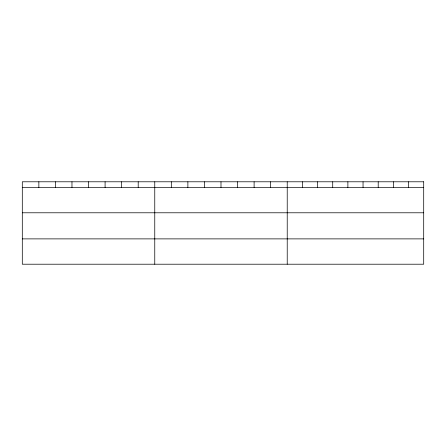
<?xml version="1.0" encoding="UTF-8"?>
<svg xmlns="http://www.w3.org/2000/svg" width="446" height="446" viewBox="0 0 446 446"><rect width="100%" height="100%" fill="white"/><g stroke="black" fill="none" stroke-linecap="round" stroke-linejoin="round"><path stroke-width="0.67" d="M22.3 187.454L423.7 187.454M22.3 212.787L423.7 212.787M22.3 238.883L423.7 238.883M408.536 181.79L408.536 187.454M393.372 181.79L393.372 187.454M378.208 181.79L378.208 187.454M363.044 181.79L363.044 187.454M347.88 181.79L347.88 187.454M332.716 181.79L332.716 187.454M317.552 181.79L317.552 187.454M302.388 181.79L302.388 187.454M287.224 181.79L287.224 264.21M270.666 181.79L270.666 187.454M254.108 181.79L254.108 187.454M237.551 181.79L237.551 187.454M220.993 181.79L220.993 187.454M204.435 181.79L204.435 187.454M187.877 181.79L187.877 187.454M171.32 181.79L171.32 187.454M154.762 181.79L154.762 264.21M138.204 181.79L138.204 187.454M121.646 181.79L121.646 187.454M105.089 181.79L105.089 187.454M88.531 181.79L88.531 187.454M71.973 181.79L71.973 187.454M55.416 181.79L55.416 187.454M38.858 181.79L38.858 187.454M423.7 181.79L22.3 181.79L22.3 264.21L423.7 264.21L423.7 181.79"/></g></svg>
